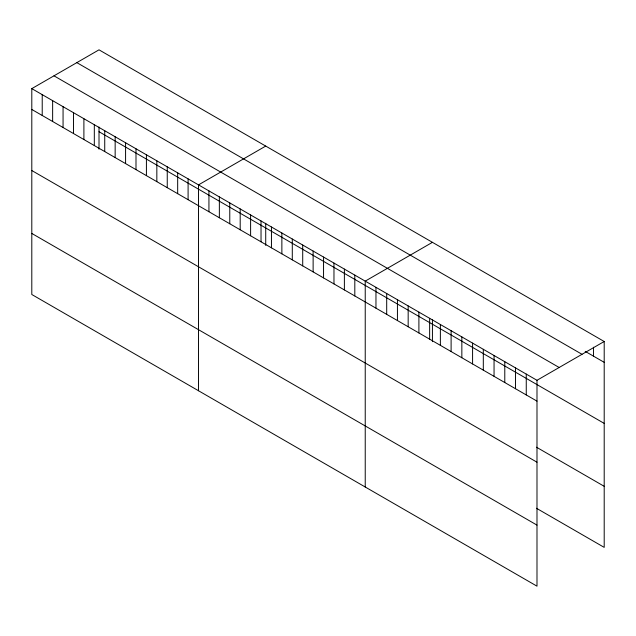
<?xml version="1.0" encoding="UTF-8"?>
<svg xmlns="http://www.w3.org/2000/svg" width="636" height="636" viewBox="0 0 636 636"><rect width="100%" height="100%" fill="white"/><g stroke="black" fill="none" stroke-linecap="round" stroke-linejoin="round"><path stroke-width="0.95" d="M31.8 88.627L536.991 380.296L536.991 586.169L31.8 294.5L31.8 88.627L99.009 49.831L604.2 341.5L604.2 547.373L536.482 508.275M265.721 146.081L198.512 184.877L198.512 390.75M432.432 242.332L365.231 281.128L365.231 487.001M536.991 380.296L604.2 341.5M585.207 351.366L604.2 362.329M76.829 62.63L582.019 354.3M53.981 75.827L559.171 367.497M99.009 131.724L604.2 423.393M31.8 109.464L536.991 401.133M536.482 447.211L604.2 486.309M31.8 170.528L536.991 462.197M31.8 233.436L536.991 525.113M593.468 347.208L593.468 356.136M526.258 374.103L526.258 394.94M515.526 367.902L515.526 388.739M504.785 361.709L504.785 382.538M494.053 355.508L494.053 376.345M483.312 349.307L483.312 370.144M472.58 343.114L472.58 363.943M461.847 336.913L461.847 357.75M451.107 330.712L451.107 351.549M440.374 324.519L440.374 345.356M432.432 319.534L432.432 341.651M429.642 318.318L429.642 339.155M418.901 312.125L418.901 332.954M408.169 305.924L408.169 326.761M397.436 299.723L397.436 320.56M386.696 293.53L386.696 314.359M375.963 287.329L375.963 308.166M354.809 275.118L354.809 295.955M344.386 269.1L344.386 289.937M333.972 263.081L333.972 283.918M323.549 257.071L323.549 277.9M313.127 251.053L313.127 271.89M302.712 245.035L302.712 265.872M292.29 239.025L292.29 259.854M281.867 233.007L281.867 253.844M271.453 226.988L271.453 247.825M265.721 223.276L265.721 245.401M261.03 220.978L261.03 241.807M250.608 214.96L250.608 235.797M240.193 208.942L240.193 229.779M229.771 202.924L229.771 223.761M219.356 196.914L219.356 217.75M208.934 190.895L208.934 211.732M188.097 178.867L188.097 199.696M177.675 172.849L177.675 193.686M167.252 166.831L167.252 187.668M156.838 160.821L156.838 181.65M146.415 154.802L146.415 175.639M135.993 148.784L135.993 169.621M125.578 142.774L125.578 163.603M115.156 136.756L115.156 157.593M104.733 130.738L104.733 151.575M99.009 127.025L99.009 149.15M94.319 124.72L94.319 145.557M83.896 118.709L83.896 139.546M73.482 112.691L73.482 133.528M63.059 106.673L63.059 127.51M52.637 100.663L52.637 121.492M42.222 94.645L42.222 115.482"/></g></svg>
